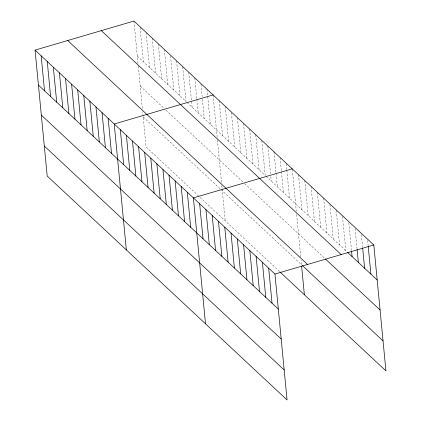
<?xml version="1.0" encoding="UTF-8"?>
<svg xmlns="http://www.w3.org/2000/svg" width="421" height="421" viewBox="0 0 421 421"><rect width="100%" height="100%" fill="white"/><g stroke="black" fill="none" stroke-linecap="round" stroke-linejoin="round"><path stroke-width="0.32" stroke-dasharray="2.1 1.58" d="M137.304 56.067L186.019 101.54L182.646 66.523M186.956 102.414L265.172 175.436L261.867 141.072M266.109 176.31L346.704 251.547M140.193 86.058L164.079 108.36M165.953 110.107L243.706 182.693M244.643 183.567L324.949 258.536M143.172 116.964L220.451 189.113M220.92 189.55L301.483 264.756L301.052 260.252M279.549 271.577L146.055 146.961L142.672 111.812M367.654 240.417L368.154 245.606M361.381 234.56L362.628 247.532M355.108 228.703L357.045 248.806M348.835 222.851L351.519 250.732M342.499 216.341L345.809 250.711M336.226 210.489L339.537 244.854M329.953 204.632L333.264 238.996M323.617 198.128L326.985 233.139M317.345 192.271L320.713 227.282M311.066 186.414L314.44 221.425M304.793 180.556L308.167 215.568M298.521 174.699L301.894 209.716M292.311 169.489L296.342 211.358M296.642 214.478L300.741 257.031M286.222 163.806L286.785 169.642M286.848 170.289L289.532 198.175M280.07 157.475L281.381 171.089M281.444 171.742L283.444 192.486M273.982 151.792L275.981 172.536M276.039 173.189L277.355 186.803M267.893 146.103L270.577 173.989M270.824 176.583L271.266 181.119M255.715 134.736L259.083 169.752M249.627 129.052L252.995 164.069M243.538 123.369L246.906 158.38M237.449 117.685L240.817 152.697M231.418 112.649L234.729 147.013M225.267 106.313L228.64 141.33M219.178 100.63L222.551 135.646M213.089 94.946L217.183 137.462M217.425 139.961L221.583 183.135M221.83 185.708L222.077 188.287M222.141 188.929L225.214 220.857M207 89.263L210.374 124.274M200.975 84.226L202.159 96.546M202.412 99.14L204.285 118.59M194.823 77.896L196.823 98.64M196.886 99.293L198.196 112.907M188.734 72.207L192.108 107.223M176.557 60.84L179.93 95.856M170.531 55.804L173.841 90.173M164.379 49.473L167.753 84.484M158.291 43.789L161.659 78.801M152.202 38.101L155.57 73.117M146.113 32.417L149.481 67.434M140.082 27.381L143.393 61.75M133.936 21.05L138.025 63.566M138.267 66.065L142.424 109.239"/><path stroke-width="0.63" d="M35.069 50.11L274.945 274.039L287.064 399.95L47.194 176.02L35.069 50.11L133.936 21.05L373.806 244.98L385.931 370.89L280.018 272.013M213.089 94.946L114.228 124.006L126.353 249.916M292.248 168.842L193.386 197.902L205.511 323.812M274.945 274.039L373.806 244.98M347.599 252.384L377.174 279.991M101.308 30.638L341.178 254.568M325.396 258.952L380.063 309.988M67.697 40.521L307.567 264.451M302.378 265.593L383.042 340.894M38.443 85.126L278.313 309.056M41.332 115.122L281.202 339.047M44.305 146.024L284.18 369.954M368.217 246.253L370.901 274.134M362.692 248.18L364.628 268.277M357.108 249.453L358.355 262.425M351.582 251.379L352.082 256.568M301.604 266.009L304.372 294.753M268.672 268.182L272.04 303.199M262.394 262.325L265.767 297.342M256.121 256.468L259.494 291.485M249.848 250.611L253.221 285.627M243.575 244.759L246.948 279.77M237.302 238.902L240.675 273.913M231.029 233.045L234.397 268.056M224.756 227.187L228.124 262.199M218.483 221.33L221.851 256.347M212.205 215.473L215.578 250.49M205.932 209.616L209.305 244.633M199.659 203.759L203.033 238.775M187.298 192.218L190.671 227.235M181.209 186.535L184.582 221.551M175.12 180.851L178.493 215.868M169.031 175.168L172.4 210.179M162.943 169.484L166.311 204.495M156.854 163.801L160.222 198.812M150.765 158.112L154.133 193.128M144.677 152.428L148.045 187.445M138.588 146.745L141.956 181.761M132.494 141.061L135.867 176.073M126.405 135.378L129.779 170.389M120.317 129.694L123.69 164.706M108.139 118.322L111.512 153.339M102.05 112.639L105.424 147.655M95.962 106.955L99.335 141.972M89.873 101.272L93.246 136.283M83.784 95.588L87.158 130.599M77.696 89.899L81.069 124.916M71.607 84.216L74.98 119.232M65.518 78.532L68.886 113.549M59.429 72.849L62.797 107.865M53.341 67.165L56.709 102.177M47.252 61.482L50.62 96.493M41.163 55.798L44.531 90.81"/></g></svg>
